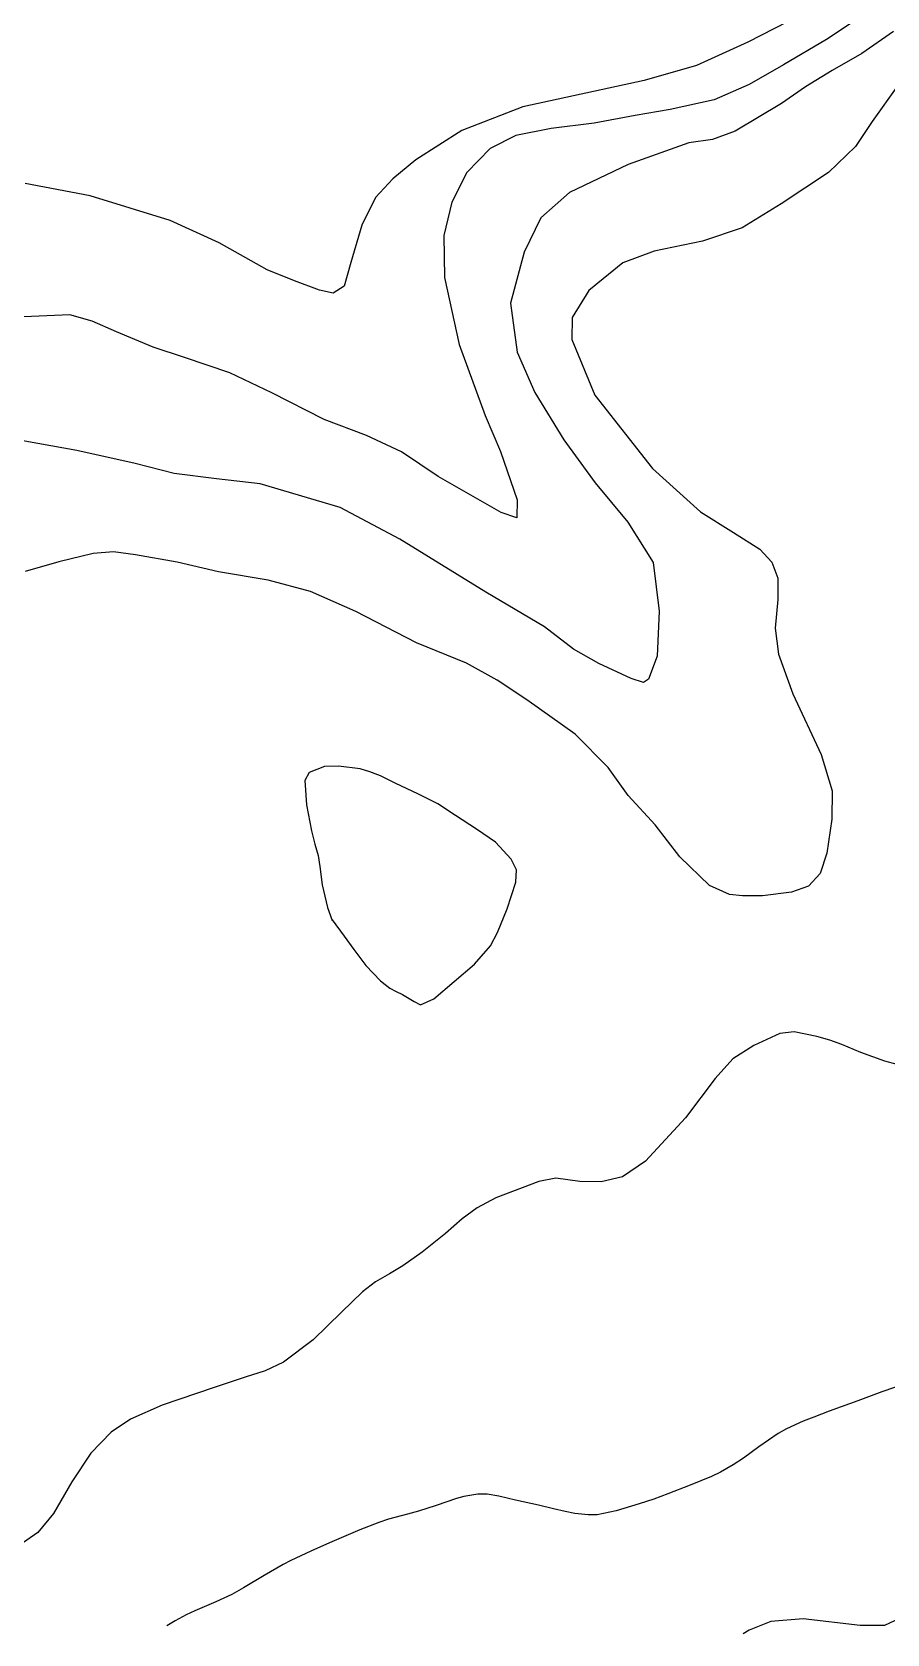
# Model space of a CAD drawing. Extents: x -717077 to -715000, y -984627 to -984000.
# Drawn here: x -716014.2 to -715854.9, y -984478.5 to -984180 of the extents above; entities that cross this region are included whole.
import ezdxf

# ---------------------------------------------------------------- set-up
doc = ezdxf.new("R2010")
doc.units = 0
doc.layers.add('contour_lines', color=1, linetype='CONTINUOUS')

msp = doc.modelspace()

# ---------------------------------------------------------------- linework, layer by layer
at = {"layer": 'contour_lines', "color": 1}
for p, q in [((-715870.873, -984176.842, 274), (-715880.802, -984181.944, 274)), ((-715860.965, -984178.025, 275), (-715866.122, -984181.44, 275)), ((-715880.802, -984181.944, 274), (-715890.346, -984186.291, 274)), ((-715866.122, -984181.44, 275), (-715874.179, -984186.134, 275)), ((-715853.633, -984179.903, 276), (-715859.527, -984184.017, 276)), ((-715859.527, -984184.017, 276), (-715865.056, -984187.2, 276)), ((-715890.346, -984186.291, 274), (-715900.111, -984189.041, 274)), ((-715874.179, -984186.134, 275), (-715880.541, -984189.782, 275)), ((-715865.056, -984187.2, 276), (-715870.031, -984190.249, 276)), ((-715900.111, -984189.041, 274), (-715922.751, -984193.968, 274)), ((-715880.541, -984189.782, 275), (-715887.082, -984192.676, 275)), ((-715870.031, -984190.249, 276), (-715874.542, -984193.359, 276)), ((-715852.83, -984190.015, 277), (-715857.639, -984196.722, 277)), ((-715922.751, -984193.968, 274), (-715934.079, -984198.4, 274)), ((-715887.082, -984192.676, 275), (-715895.272, -984194.449, 275)), ((-715874.542, -984193.359, 276), (-715883.15, -984198.469, 276)), ((-715909.426, -984197.024, 275), (-715917.476, -984197.997, 275)), ((-715901.818, -984195.571, 275), (-715909.426, -984197.024, 275)), ((-715895.272, -984194.449, 275), (-715901.818, -984195.571, 275)), ((-715857.639, -984196.722, 277), (-715860.732, -984201.354, 277)), ((-715934.079, -984198.4, 274), (-715942.698, -984203.865, 274)), ((-715924.013, -984199.321, 275), (-715928.845, -984201.759, 275)), ((-715917.476, -984197.997, 275), (-715924.013, -984199.321, 275)), ((-715887.407, -984200.04, 276), (-715891.825, -984200.688, 276)), ((-715883.15, -984198.469, 276), (-715887.407, -984200.04, 276)), ((-715928.845, -984201.759, 275), (-715933.153, -984206.217, 275)), ((-715891.825, -984200.688, 276), (-715903.091, -984204.683, 276)), ((-715860.732, -984201.354, 277), (-715865.735, -984206.191, 277)), ((-715942.698, -984203.865, 274), (-715946.964, -984207.358, 274)), ((-715933.153, -984206.217, 275), (-715935.943, -984211.736, 275)), ((-715903.091, -984204.683, 276), (-715914.046, -984209.942, 276)), ((-715865.735, -984206.191, 277), (-715874.575, -984212.048, 277)), ((-716003.368, -984210.536, 274), (-716015.512, -984208.27, 274)), ((-715946.964, -984207.358, 274), (-715950.212, -984210.881, 274)), ((-715988.457, -984215.151, 274), (-716003.368, -984210.536, 274)), ((-715950.212, -984210.881, 274), (-715952.759, -984216.008, 274)), ((-715935.943, -984211.736, 275), (-715937.457, -984217.953, 275)), ((-715914.046, -984209.942, 276), (-715919.389, -984214.636, 276)), ((-715874.575, -984212.048, 277), (-715881.87, -984216.492, 277)), ((-715979.362, -984219.295, 274), (-715988.457, -984215.151, 274)), ((-715919.389, -984214.636, 276), (-715922.487, -984221.071, 276)), ((-715952.759, -984216.008, 274), (-715954.788, -984222.989, 274)), ((-715937.457, -984217.953, 275), (-715937.333, -984225.758, 275)), ((-715881.87, -984216.492, 277), (-715889.268, -984219, 277)), ((-715970.377, -984224.342, 274), (-715979.362, -984219.295, 274)), ((-715922.487, -984221.071, 276), (-715925.056, -984230.57, 276)), ((-715898.265, -984220.887, 277), (-715904.097, -984223.018, 277)), ((-715889.268, -984219, 277), (-715898.265, -984220.887, 277)), ((-715954.788, -984222.989, 274), (-715956.028, -984227.381, 274)), ((-715904.097, -984223.018, 277), (-715910.423, -984228.2, 277)), ((-715965.263, -984226.365, 274), (-715970.377, -984224.342, 274)), ((-715960.607, -984228.148, 274), (-715965.263, -984226.365, 274)), ((-715937.333, -984225.758, 275), (-715934.57, -984238.217, 275)), ((-715958.055, -984228.663, 274), (-715960.607, -984228.148, 274)), ((-715956.028, -984227.381, 274), (-715958.055, -984228.663, 274)), ((-715910.423, -984228.2, 277), (-715913.54, -984233.242, 277)), ((-716007.165, -984232.703, 275), (-716015.762, -984233.081, 275)), ((-716002.99, -984233.921, 275), (-716007.165, -984232.703, 275)), ((-715925.056, -984230.57, 276), (-715923.785, -984239.706, 276)), ((-715998.454, -984235.901, 275), (-716002.99, -984233.921, 275)), ((-715991.639, -984238.761, 275), (-715998.454, -984235.901, 275)), ((-715913.54, -984233.242, 277), (-715913.577, -984237.298, 277)), ((-715985.788, -984240.661, 275), (-715991.639, -984238.761, 275)), ((-715934.57, -984238.217, 275), (-715929.761, -984251.482, 275)), ((-715913.577, -984237.298, 277), (-715909.329, -984247.692, 277)), ((-715977.351, -984243.556, 275), (-715985.788, -984240.661, 275)), ((-715923.785, -984239.706, 276), (-715920.47, -984247.221, 276)), ((-715969.539, -984247.232, 275), (-715977.351, -984243.556, 275)), ((-715959.785, -984252.203, 275), (-715969.539, -984247.232, 275)), ((-715920.47, -984247.221, 276), (-715915.065, -984256.008, 276)), ((-715909.329, -984247.692, 277), (-715898.569, -984261.35, 277)), ((-715951.878, -984255.228, 275), (-715959.785, -984252.203, 275)), ((-715929.761, -984251.482, 275), (-715926.898, -984258.207, 275)), ((-716005.835, -984257.978, 276), (-716018.003, -984255.843, 276)), ((-715945.378, -984258.251, 275), (-715951.878, -984255.228, 275)), ((-715915.065, -984256.008, 276), (-715909.233, -984264.039, 276)), ((-715995, -984260.407, 276), (-716005.835, -984257.978, 276)), ((-715938.543, -984262.818, 275), (-715945.378, -984258.251, 275)), ((-715926.898, -984258.207, 275), (-715923.821, -984267.179, 275)), ((-715987.749, -984262.282, 276), (-715995, -984260.407, 276)), ((-715979.86, -984263.246, 276), (-715987.749, -984262.282, 276)), ((-715926.775, -984269.555, 275), (-715938.543, -984262.818, 275)), ((-715898.569, -984261.35, 277), (-715889.626, -984269.452, 277)), ((-715971.671, -984264.226, 276), (-715979.86, -984263.246, 276)), ((-715956.769, -984268.626, 276), (-715971.671, -984264.226, 276)), ((-715909.233, -984264.039, 276), (-715903.175, -984271.379, 276)), ((-715945.67, -984274.529, 276), (-715956.769, -984268.626, 276)), ((-715923.821, -984267.179, 275), (-715923.867, -984270.561, 275)), ((-715923.867, -984270.561, 275), (-715926.775, -984269.555, 275)), ((-715903.175, -984271.379, 276), (-715898.462, -984278.878, 276)), ((-715889.626, -984269.452, 277), (-715883.445, -984273.26, 277)), ((-715929.636, -984284.399, 276), (-715945.67, -984274.529, 276)), ((-715883.445, -984273.26, 277), (-715878.581, -984276.376, 277)), ((-716002.843, -984277.17, 277), (-716009.205, -984278.758, 277)), ((-715999.011, -984276.888, 277), (-716002.843, -984277.17, 277)), ((-715994.94, -984277.411, 277), (-715999.011, -984276.888, 277)), ((-715987.159, -984278.787, 277), (-715994.94, -984277.411, 277)), ((-715878.581, -984276.376, 277), (-715876.355, -984278.799, 277)), ((-716009.205, -984278.758, 277), (-716015.503, -984280.566, 277)), ((-715979.473, -984280.582, 277), (-715987.159, -984278.787, 277)), ((-715970.227, -984282.182, 277), (-715979.473, -984280.582, 277)), ((-715898.462, -984278.878, 276), (-715897.296, -984287.952, 276)), ((-715876.355, -984278.799, 277), (-715875.205, -984281.781, 277)), ((-715962.28, -984284.293, 277), (-715970.227, -984282.182, 277)), ((-715875.205, -984281.781, 277), (-715875.188, -984285.741, 277)), ((-715953.861, -984288.024, 277), (-715962.28, -984284.293, 277)), ((-715918.715, -984290.844, 276), (-715929.636, -984284.399, 276)), ((-715875.188, -984285.741, 277), (-715875.716, -984291.085, 277)), ((-715942.523, -984293.86, 277), (-715953.861, -984288.024, 277)), ((-715897.296, -984287.952, 276), (-715897.718, -984296.304, 276)), ((-715913.312, -984295.008, 276), (-715918.715, -984290.844, 276)), ((-715875.716, -984291.085, 277), (-715875.093, -984295.912, 277)), ((-715933.234, -984297.646, 277), (-715942.523, -984293.86, 277)), ((-715908.574, -984297.666, 276), (-715913.312, -984295.008, 276)), ((-715927.493, -984300.803, 277), (-715933.234, -984297.646, 277)), ((-715902.55, -984300.451, 276), (-715908.574, -984297.666, 276)), ((-715897.718, -984296.304, 276), (-715899.316, -984300.615, 276)), ((-715875.093, -984295.912, 277), (-715872.393, -984303.345, 277)), ((-715922.009, -984304.449, 277), (-715927.493, -984300.803, 277)), ((-715900.233, -984301.194, 276), (-715902.55, -984300.451, 276)), ((-715899.316, -984300.615, 276), (-715900.233, -984301.194, 276)), ((-715912.983, -984310.858, 277), (-715922.009, -984304.449, 277)), ((-715872.393, -984303.345, 277), (-715867.125, -984314.621, 277)), ((-715906.801, -984317.074, 277), (-715912.983, -984310.858, 277)), ((-715867.125, -984314.621, 277), (-715865.065, -984321.41, 277)), ((-715962.561, -984317.99, 278), (-715963.363, -984319.492, 278)), ((-715963.363, -984319.492, 278), (-715963.054, -984324.04, 278)), ((-715959.69, -984316.883, 278), (-715962.561, -984317.99, 278)), ((-715957.087, -984316.785, 278), (-715959.69, -984316.883, 278)), ((-715953.039, -984317.337, 278), (-715957.087, -984316.785, 278)), ((-715951.252, -984317.885, 278), (-715953.039, -984317.337, 278)), ((-715949.278, -984318.627, 278), (-715951.252, -984317.885, 278)), ((-715946.417, -984320.063, 278), (-715949.278, -984318.627, 278)), ((-715903.091, -984322.3, 277), (-715906.801, -984317.074, 277)), ((-715942.315, -984321.946, 278), (-715946.417, -984320.063, 278)), ((-715938.562, -984323.825, 278), (-715942.315, -984321.946, 278)), ((-715898.082, -984327.755, 277), (-715903.091, -984322.3, 277)), ((-715865.065, -984321.41, 277), (-715865.133, -984326.67, 277)), ((-715963.054, -984324.04, 278), (-715962.149, -984328.853, 278)), ((-715935.284, -984325.989, 278), (-715938.562, -984323.825, 278)), ((-715931.362, -984328.542, 278), (-715935.284, -984325.989, 278)), ((-715927.84, -984330.949, 278), (-715931.362, -984328.542, 278)), ((-715893.447, -984333.701, 277), (-715898.082, -984327.755, 277)), ((-715865.133, -984326.67, 277), (-715866.059, -984333.036, 277)), ((-715962.149, -984328.853, 278), (-715961.53, -984331.326, 278)), ((-715961.53, -984331.326, 278), (-715960.868, -984333.448, 278)), ((-715924.88, -984334.123, 278), (-715927.84, -984330.949, 278)), ((-715960.868, -984333.448, 278), (-715960.582, -984335.486, 278)), ((-715923.921, -984336.156, 278), (-715924.88, -984334.123, 278)), ((-715887.947, -984339.017, 277), (-715893.447, -984333.701, 277)), ((-715866.059, -984333.036, 277), (-715867.292, -984336.833, 277)), ((-715960.582, -984335.486, 278), (-715960.164, -984338.947, 278)), ((-715924.065, -984338.398, 278), (-715923.921, -984336.156, 278)), ((-715867.292, -984336.833, 277), (-715869.5, -984339.147, 277)), ((-715960.164, -984338.947, 278), (-715959.138, -984343.15, 278)), ((-715925.668, -984343.387, 278), (-715924.065, -984338.398, 278)), ((-715884.237, -984340.709, 277), (-715887.947, -984339.017, 277)), ((-715872.671, -984340.312, 277), (-715878.074, -984340.999, 277)), ((-715869.5, -984339.147, 277), (-715872.671, -984340.312, 277)), ((-715959.138, -984343.15, 278), (-715958.278, -984345.574, 278)), ((-715927.482, -984347.79, 278), (-715925.668, -984343.387, 278)), ((-715881.784, -984340.956, 277), (-715884.237, -984340.709, 277)), ((-715878.074, -984340.999, 277), (-715881.784, -984340.956, 277)), ((-715958.253, -984345.46, 278), (-715956.026, -984348.489, 278)), ((-715956.026, -984348.489, 278), (-715954.239, -984350.998, 278)), ((-715928.752, -984350.269, 278), (-715927.482, -984347.79, 278)), ((-715954.239, -984350.998, 278), (-715951.971, -984353.977, 278)), ((-715931.749, -984353.672, 278), (-715928.752, -984350.269, 278)), ((-715951.971, -984353.977, 278), (-715949.272, -984356.804, 278)), ((-715939.3, -984360.132, 278), (-715931.749, -984353.672, 278)), ((-715949.272, -984356.804, 278), (-715947.544, -984358.153, 278)), ((-715947.544, -984358.153, 278), (-715946.314, -984358.772, 278)), ((-715946.314, -984358.772, 278), (-715945.192, -984359.36, 278)), ((-715945.192, -984359.36, 278), (-715943, -984360.634, 278)), ((-715943, -984360.634, 278), (-715941.792, -984361.257, 278)), ((-715941.792, -984361.257, 278), (-715939.3, -984360.132, 278)), ((-715874.819, -984366.649, 278), (-715879.699, -984368.861, 278)), ((-715872.138, -984366.313, 278), (-715874.819, -984366.649, 278)), ((-715867.96, -984367.186, 278), (-715872.138, -984366.313, 278)), ((-715865.492, -984367.884, 278), (-715867.96, -984367.186, 278)), ((-715879.699, -984368.861, 278), (-715883.614, -984371.367, 278)), ((-715863.257, -984368.677, 278), (-715865.492, -984367.884, 278)), ((-715859.747, -984370.13, 278), (-715863.257, -984368.677, 278)), ((-715855.257, -984371.771, 278), (-715859.747, -984370.13, 278)), ((-715883.614, -984371.367, 278), (-715886.903, -984375.002, 278)), ((-715847.861, -984373.753, 278), (-715855.257, -984371.771, 278)), ((-715886.903, -984375.002, 278), (-715892.408, -984382.304, 278)), ((-715892.408, -984382.304, 278), (-715899.869, -984390.422, 278)), ((-715899.869, -984390.422, 278), (-715904.142, -984393.295, 278)), ((-715919.743, -984394.188, 278), (-715927.78, -984397.231, 278)), ((-715916.557, -984393.596, 278), (-715919.743, -984394.188, 278)), ((-715912.124, -984394.185, 278), (-715916.557, -984393.596, 278)), ((-715908.163, -984394.228, 278), (-715912.124, -984394.185, 278)), ((-715904.142, -984393.295, 278), (-715908.163, -984394.228, 278)), ((-715927.78, -984397.231, 278), (-715931.257, -984399.1, 278)), ((-715931.257, -984399.1, 278), (-715934.03, -984401.18, 278)), ((-715934.03, -984401.18, 278), (-715937.164, -984403.874, 278)), ((-715937.164, -984403.874, 278), (-715941.481, -984407.347, 278)), ((-715941.481, -984407.347, 278), (-715945.118, -984409.937, 278)), ((-715947.612, -984411.415, 278), (-715950.169, -984412.865, 278)), ((-715945.118, -984409.937, 278), (-715947.612, -984411.415, 278)), ((-715952.59, -984414.721, 278), (-715956.51, -984418.538, 278)), ((-715950.169, -984412.865, 278), (-715952.59, -984414.721, 278)), ((-715956.51, -984418.538, 278), (-715961.841, -984423.707, 278)), ((-715961.841, -984423.707, 278), (-715967.363, -984427.833, 278)), ((-715970.74, -984429.447, 278), (-715974.51, -984430.678, 278)), ((-715967.363, -984427.833, 278), (-715970.74, -984429.447, 278)), ((-715980.248, -984432.578, 278), (-715989.957, -984435.886, 278)), ((-715974.51, -984430.678, 278), (-715980.248, -984432.578, 278)), ((-715851.12, -984431.745, 279), (-715855.803, -984433.402, 279)), ((-715989.957, -984435.886, 278), (-715995.87, -984438.448, 278)), ((-715860.3, -984435.038, 279), (-715863.388, -984436.166, 279)), ((-715855.803, -984433.402, 279), (-715860.3, -984435.038, 279)), ((-715995.87, -984438.448, 278), (-715999.467, -984440.888, 278)), ((-715870.459, -984438.853, 279), (-715873.609, -984440.253, 279)), ((-715868.508, -984438.075, 279), (-715870.459, -984438.853, 279)), ((-715865.629, -984436.996, 279), (-715868.508, -984438.075, 279)), ((-715863.388, -984436.166, 279), (-715865.629, -984436.996, 279)), ((-715999.467, -984440.888, 278), (-716003.23, -984444.798, 278)), ((-715875.133, -984441.127, 279), (-715878.729, -984443.607, 279)), ((-715873.609, -984440.253, 279), (-715875.133, -984441.127, 279)), ((-716003.23, -984444.798, 278), (-716006.803, -984450.172, 278)), ((-715878.729, -984443.607, 279), (-715881.613, -984445.731, 279)), ((-715883.507, -984447.004, 279), (-715885.862, -984448.35, 279)), ((-715881.613, -984445.731, 279), (-715883.507, -984447.004, 279)), ((-716006.803, -984450.172, 278), (-716010.188, -984456.072, 278)), ((-715891.515, -984450.754, 279), (-715895.701, -984452.379, 279)), ((-715887.581, -984449.147, 279), (-715891.515, -984450.754, 279)), ((-715885.862, -984448.35, 279), (-715887.581, -984449.147, 279)), ((-715935.102, -984453.278, 279), (-715938.882, -984454.548, 279)), ((-715933.757, -984452.896, 279), (-715935.102, -984453.278, 279)), ((-715931.102, -984452.473, 279), (-715933.757, -984452.896, 279)), ((-715929.396, -984452.475, 279), (-715931.102, -984452.473, 279)), ((-715927.233, -984452.834, 279), (-715929.396, -984452.475, 279)), ((-715924.071, -984453.549, 279), (-715927.233, -984452.834, 279)), ((-715919.819, -984454.521, 279), (-715924.071, -984453.549, 279)), ((-715898.337, -984453.351, 279), (-715901.044, -984454.26, 279)), ((-715895.701, -984452.379, 279), (-715898.337, -984453.351, 279)), ((-716010.188, -984456.072, 278), (-716013.126, -984459.584, 278)), ((-715944.251, -984456.166, 279), (-715947.796, -984457.124, 279)), ((-715942.149, -984455.595, 279), (-715944.251, -984456.166, 279)), ((-715938.882, -984454.548, 279), (-715942.149, -984455.595, 279)), ((-715917.049, -984455.162, 279), (-715919.819, -984454.521, 279)), ((-715914.863, -984455.668, 279), (-715917.049, -984455.162, 279)), ((-715913.043, -984456.03, 279), (-715914.863, -984455.668, 279)), ((-715910.58, -984456.327, 279), (-715913.043, -984456.03, 279)), ((-715908.895, -984456.269, 279), (-715910.58, -984456.327, 279)), ((-715905.34, -984455.531, 279), (-715908.895, -984456.269, 279)), ((-715901.044, -984454.26, 279), (-715905.34, -984455.531, 279)), ((-716013.126, -984459.584, 278), (-716017.236, -984462.449, 278)), ((-715953.11, -984459.124, 279), (-715957.036, -984460.756, 279)), ((-715949.561, -984457.709, 279), (-715953.11, -984459.124, 279)), ((-715947.796, -984457.124, 279), (-715949.561, -984457.709, 279)), ((-715958.775, -984461.508, 279), (-715962.259, -984463.043, 279)), ((-715957.036, -984460.756, 279), (-715958.775, -984461.508, 279)), ((-715967.407, -984465.57, 279), (-715970.928, -984467.591, 279)), ((-715965.976, -984464.819, 279), (-715967.407, -984465.57, 279)), ((-715962.259, -984463.043, 279), (-715965.976, -984464.819, 279)), ((-715970.928, -984467.591, 279), (-715974.778, -984469.878, 279)), ((-715976.995, -984471.134, 279), (-715979.943, -984472.522, 279)), ((-715974.778, -984469.878, 279), (-715976.995, -984471.134, 279)), ((-715983.86, -984474.212, 279), (-715985.476, -984474.955, 279)), ((-715979.943, -984472.522, 279), (-715983.86, -984474.212, 279)), ((-715987.514, -984476.072, 279), (-715989.115, -984476.995, 279)), ((-715985.476, -984474.955, 279), (-715987.514, -984476.072, 279)), ((-715880.579, -984477.817, 280), (-715881.678, -984478.495, 280)), ((-715876.533, -984476.156, 280), (-715880.579, -984477.817, 280)), ((-715870.502, -984475.688, 280), (-715876.533, -984476.156, 280)), ((-715859.867, -984476.899, 280), (-715870.502, -984475.688, 280)), ((-715855.318, -984476.92, 280), (-715859.867, -984476.899, 280)), ((-715852.548, -984475.586, 280), (-715855.318, -984476.92, 280))]:
    msp.add_line(p, q, dxfattribs=at)

doc.saveas('drawing.dxf')
